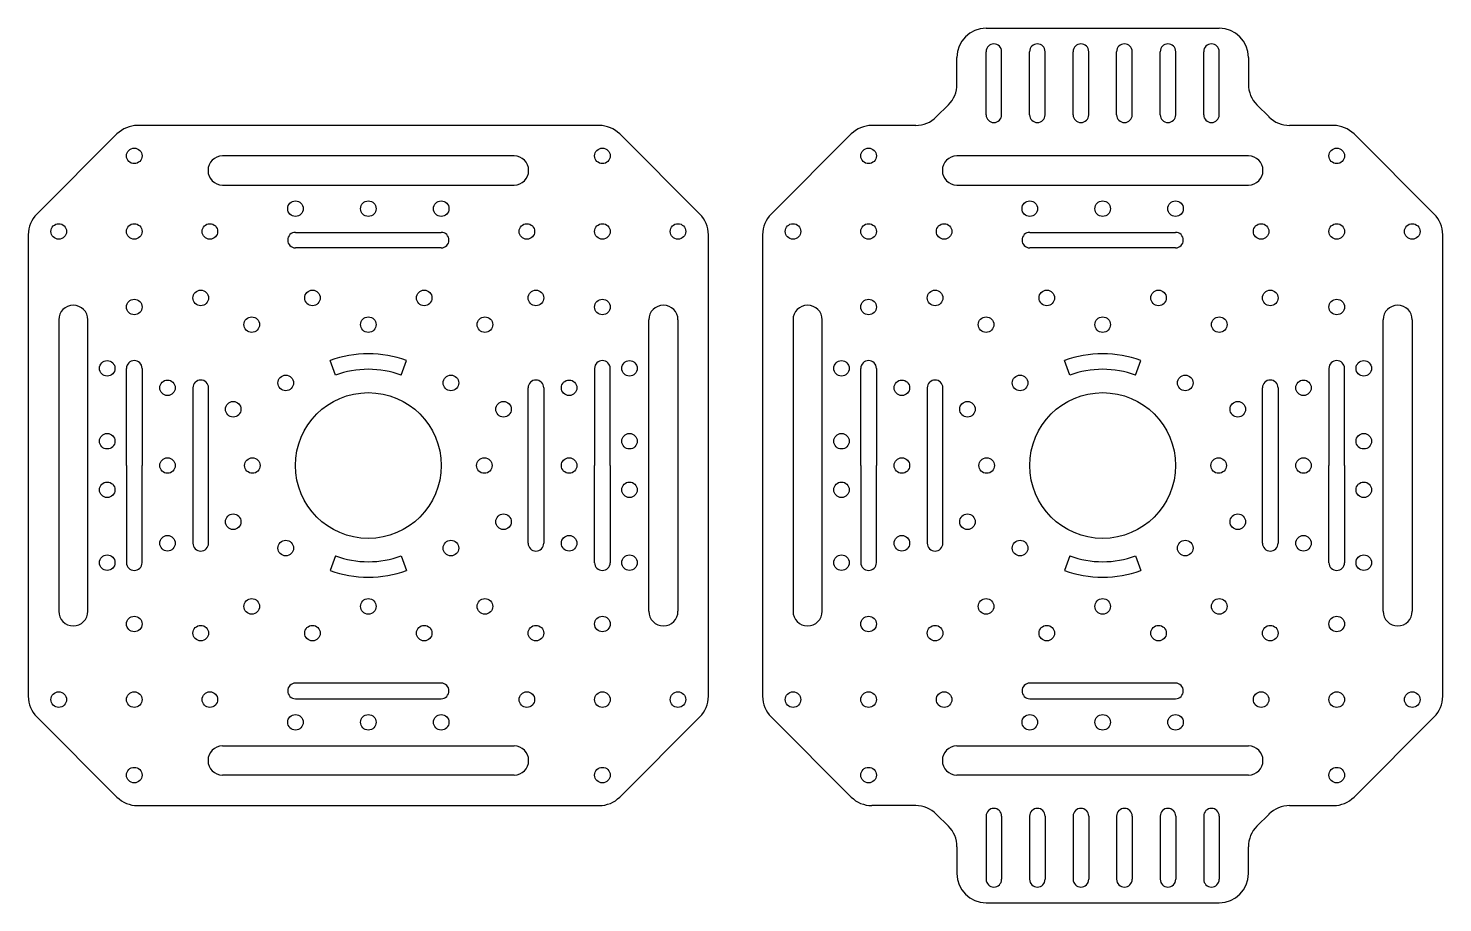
# Model space of a CAD drawing. Header units: millimetres. Extents: x 479 to 770, y 265 to 445.
import ezdxf

# ---------------------------------------------------------------- set-up
doc = ezdxf.new("R2010")
doc.units = ezdxf.units.MM

msp = doc.modelspace()

# ---------------------------------------------------------------- linework, layer by layer
for p, q in [((675.66, 444.91), (723.66, 444.91)), ((675.66, 427.1), (675.66, 440.1)), ((678.86, 427.1), (678.86, 440.1)), ((684.62, 427.1), (684.62, 440.1)), ((687.82, 427.1), (687.82, 440.1)), ((693.58, 427.1), (693.58, 440.1)), ((696.78, 427.1), (696.78, 440.1)), ((702.54, 427.1), (702.54, 440.1)), ((705.74, 427.1), (705.74, 440.1)), ((711.5, 427.1), (711.5, 440.1)), ((714.7, 427.1), (714.7, 440.1)), ((720.46, 427.1), (720.46, 440.1)), ((723.66, 427.1), (723.66, 440.1)), ((669.66, 433.4), (669.66, 438.91)), ((729.66, 438.91), (729.66, 433.4)), ((667.9, 429.16), (665.41, 426.67)), ((731.41, 429.16), (733.9, 426.67)), ((496.75, 423.16), (480.26, 406.67)), ((596.02, 424.91), (500.99, 424.91)), ((616.75, 406.67), (600.26, 423.16)), ((647.9, 423.16), (631.41, 406.67)), ((661.17, 424.91), (652.14, 424.91)), ((747.17, 424.91), (738.14, 424.91)), ((767.9, 406.67), (751.41, 423.16)), ((578.5, 418.65), (518.5, 418.65)), ((729.66, 418.65), (669.66, 418.65)), ((518.5, 412.65), (548.5, 412.65)), ((548.5, 412.65), (578.5, 412.65)), ((669.66, 412.65), (699.66, 412.65)), ((699.66, 412.65), (729.66, 412.65)), ((478.5, 402.43), (478.5, 307.4)), ((533.5, 402.91), (563.5, 402.91)), ((618.5, 307.4), (618.5, 402.43)), ((629.66, 402.43), (629.66, 307.4)), ((684.66, 402.91), (714.66, 402.91)), ((769.66, 307.4), (769.66, 402.43)), ((548.5, 399.71), (533.5, 399.71)), ((563.5, 399.71), (548.5, 399.71)), ((699.66, 399.71), (684.66, 399.71)), ((714.66, 399.71), (699.66, 399.71)), ((484.77, 384.91), (484.77, 324.91)), ((490.77, 354.91), (490.77, 384.91)), ((606.24, 354.91), (606.24, 384.91)), ((612.24, 384.91), (612.24, 324.91)), ((635.92, 384.91), (635.92, 324.91)), ((641.92, 354.91), (641.92, 384.91)), ((757.39, 354.91), (757.39, 384.91)), ((763.39, 384.91), (763.39, 324.91)), ((541.73, 373.52), (540.64, 376.53)), ((555.28, 373.52), (556.37, 376.53)), ((692.88, 373.52), (691.79, 376.53)), ((706.43, 373.52), (707.52, 376.53)), ((498.72, 354.91), (498.72, 374.91)), ((501.92, 374.91), (501.92, 354.91)), ((595.08, 374.91), (595.08, 354.91)), ((598.28, 354.91), (598.28, 374.91)), ((649.88, 354.91), (649.88, 374.91)), ((653.08, 374.91), (653.08, 354.91)), ((746.24, 374.91), (746.24, 354.91)), ((749.44, 354.91), (749.44, 374.91)), ((512.4, 370.91), (512.4, 338.91)), ((515.6, 338.91), (515.6, 370.91)), ((581.4, 338.91), (581.4, 370.91)), ((584.6, 370.91), (584.6, 338.91)), ((663.56, 370.91), (663.56, 338.91)), ((666.76, 338.91), (666.76, 370.91)), ((732.56, 338.91), (732.56, 370.91)), ((735.76, 370.91), (735.76, 338.91)), ((490.77, 324.91), (490.77, 354.91)), ((498.72, 354.91), (498.72, 334.91)), ((501.92, 334.91), (501.92, 354.91)), ((595.08, 334.91), (595.08, 354.91)), ((598.28, 354.91), (598.28, 334.91)), ((606.24, 324.91), (606.24, 354.91)), ((641.92, 324.91), (641.92, 354.91)), ((649.88, 354.91), (649.88, 334.91)), ((653.08, 334.91), (653.08, 354.91)), ((746.24, 334.91), (746.24, 354.91)), ((749.44, 354.91), (749.44, 334.91)), ((757.39, 324.91), (757.39, 354.91)), ((541.73, 336.31), (540.64, 333.3)), ((555.28, 336.31), (556.37, 333.3)), ((692.88, 336.31), (691.79, 333.3)), ((706.43, 336.31), (707.52, 333.3)), ((548.5, 310.11), (533.5, 310.11)), ((563.5, 310.11), (548.5, 310.11)), ((699.66, 310.11), (684.66, 310.11)), ((714.66, 310.11), (699.66, 310.11)), ((533.5, 306.91), (563.5, 306.91)), ((684.66, 306.91), (714.66, 306.91)), ((496.75, 286.67), (480.26, 303.16)), ((600.26, 286.67), (616.75, 303.16)), ((647.9, 286.67), (631.41, 303.16)), ((751.41, 286.67), (767.9, 303.16)), ((518.5, 297.18), (548.5, 297.18)), ((548.5, 297.18), (578.5, 297.18)), ((669.66, 297.18), (699.66, 297.18)), ((699.66, 297.18), (729.66, 297.18)), ((578.5, 291.18), (518.5, 291.18)), ((729.66, 291.18), (669.66, 291.18)), ((500.99, 284.91), (596.02, 284.91)), ((661.17, 284.91), (652.14, 284.91)), ((667.9, 280.67), (665.41, 283.16)), ((675.66, 282.73), (675.66, 269.73)), ((678.86, 282.73), (678.86, 269.73)), ((684.62, 282.73), (684.62, 269.73)), ((687.82, 282.73), (687.82, 269.73)), ((693.58, 282.73), (693.58, 269.73)), ((696.78, 282.73), (696.78, 269.73)), ((702.54, 282.73), (702.54, 269.73)), ((705.74, 282.73), (705.74, 269.73)), ((711.5, 282.73), (711.5, 269.73)), ((714.7, 282.73), (714.7, 269.73)), ((720.46, 282.73), (720.46, 269.73)), ((723.66, 282.73), (723.66, 269.73)), ((731.41, 280.67), (733.9, 283.16)), ((738.14, 284.91), (747.17, 284.91)), ((669.66, 276.43), (669.66, 270.91)), ((729.66, 270.91), (729.66, 276.43)), ((675.66, 264.91), (723.66, 264.91))]:
    msp.add_line(p, q)
for centre, radius in [((500.32, 418.65), 1.6), ((596.68, 418.65), 1.6), ((651.48, 418.65), 1.6), ((747.84, 418.65), 1.6), ((533.5, 407.78), 1.6), ((548.5, 407.78), 1.6), ((563.5, 407.78), 1.6), ((684.66, 407.78), 1.6), ((699.66, 407.78), 1.6), ((714.66, 407.78), 1.6), ((484.77, 403.09), 1.6), ((500.32, 403.09), 1.6), ((515.88, 403.09), 1.6), ((581.13, 403.09), 1.6), ((596.68, 403.09), 1.6), ((612.24, 403.09), 1.6), ((635.92, 403.09), 1.6), ((651.48, 403.09), 1.6), ((667.03, 403.09), 1.6), ((732.28, 403.09), 1.6), ((747.84, 403.09), 1.6), ((763.39, 403.09), 1.6), ((514, 389.41), 1.6), ((537, 389.41), 1.6), ((560, 389.41), 1.6), ((583, 389.41), 1.6), ((665.16, 389.41), 1.6), ((688.16, 389.41), 1.6), ((711.16, 389.41), 1.6), ((734.16, 389.41), 1.6), ((500.32, 387.54), 1.6), ((596.68, 387.54), 1.6), ((651.48, 387.54), 1.6), ((747.84, 387.54), 1.6), ((524.5, 383.91), 1.6), ((548.5, 383.91), 1.6), ((572.5, 383.91), 1.6), ((675.66, 383.91), 1.6), ((699.66, 383.91), 1.6), ((723.66, 383.91), 1.6), ((494.75, 374.91), 1.6), ((602.26, 374.91), 1.6), ((645.9, 374.91), 1.6), ((753.41, 374.91), 1.6), ((531.5, 371.91), 1.6), ((565.5, 371.91), 1.6), ((682.66, 371.91), 1.6), ((716.66, 371.91), 1.6), ((507.16, 370.91), 1.6), ((548.5, 354.91), 15), ((589.84, 370.91), 1.6), ((658.32, 370.91), 1.6), ((699.66, 354.91), 15), ((741, 370.91), 1.6), ((520.68, 366.49), 1.6), ((576.33, 366.49), 1.6), ((671.83, 366.49), 1.6), ((727.48, 366.49), 1.6), ((494.75, 359.91), 1.6), ((602.26, 359.91), 1.6), ((645.9, 359.91), 1.6), ((753.41, 359.91), 1.6), ((507.16, 354.91), 1.6), ((524.63, 354.91), 1.6), ((572.38, 354.91), 1.6), ((589.84, 354.91), 1.6), ((658.32, 354.91), 1.6), ((675.78, 354.91), 1.6), ((723.53, 354.91), 1.6), ((741, 354.91), 1.6), ((494.75, 349.91), 1.6), ((602.26, 349.91), 1.6), ((645.9, 349.91), 1.6), ((753.41, 349.91), 1.6), ((520.68, 343.34), 1.6), ((576.33, 343.34), 1.6), ((671.83, 343.34), 1.6), ((727.48, 343.34), 1.6), ((507.16, 338.91), 1.6), ((531.5, 337.91), 1.6), ((565.5, 337.91), 1.6), ((589.84, 338.91), 1.6), ((658.32, 338.91), 1.6), ((682.66, 337.91), 1.6), ((716.66, 337.91), 1.6), ((741, 338.91), 1.6), ((494.75, 334.91), 1.6), ((602.26, 334.91), 1.6), ((645.9, 334.91), 1.6), ((753.41, 334.91), 1.6), ((524.5, 325.91), 1.6), ((548.5, 325.91), 1.6), ((572.5, 325.91), 1.6), ((675.66, 325.91), 1.6), ((699.66, 325.91), 1.6), ((723.66, 325.91), 1.6), ((500.32, 322.29), 1.6), ((596.68, 322.29), 1.6), ((651.48, 322.29), 1.6), ((747.84, 322.29), 1.6), ((514, 320.41), 1.6), ((537, 320.41), 1.6), ((560, 320.41), 1.6), ((583, 320.41), 1.6), ((665.16, 320.41), 1.6), ((688.16, 320.41), 1.6), ((711.16, 320.41), 1.6), ((734.16, 320.41), 1.6), ((484.77, 306.73), 1.6), ((500.32, 306.73), 1.6), ((515.88, 306.73), 1.6), ((581.13, 306.73), 1.6), ((596.68, 306.73), 1.6), ((612.24, 306.73), 1.6), ((635.92, 306.73), 1.6), ((651.48, 306.73), 1.6), ((667.03, 306.73), 1.6), ((732.28, 306.73), 1.6), ((747.84, 306.73), 1.6), ((763.39, 306.73), 1.6), ((533.5, 302.05), 1.6), ((548.5, 302.05), 1.6), ((563.5, 302.05), 1.6), ((684.66, 302.05), 1.6), ((699.66, 302.05), 1.6), ((714.66, 302.05), 1.6), ((500.32, 291.18), 1.6), ((596.68, 291.18), 1.6), ((651.48, 291.18), 1.6), ((747.84, 291.18), 1.6)]:
    msp.add_circle(centre, radius)
for centre, radius, start, end in [((675.66, 438.91), 6, 90, 180), ((723.66, 438.91), 6, 0, 90), ((677.26, 440.1), 1.6, 0, 180), ((686.22, 440.1), 1.6, 0, 180), ((695.18, 440.1), 1.6, 0, 180), ((704.14, 440.1), 1.6, 0, 180), ((713.1, 440.1), 1.6, 0, 180), ((722.06, 440.1), 1.6, 0, 180), ((663.66, 433.4), 6, 315, 0), ((735.66, 433.4), 6, 180, 225), ((661.17, 430.91), 6, 270, 315), ((677.26, 427.1), 1.6, 180, 0), ((686.22, 427.1), 1.6, 180, 0), ((695.18, 427.1), 1.6, 180, 0), ((704.14, 427.1), 1.6, 180, 0), ((713.1, 427.1), 1.6, 180, 0), ((722.06, 427.1), 1.6, 180, 0), ((738.14, 430.91), 6, 225, 270), ((500.99, 418.91), 6, 90, 135), ((596.02, 418.91), 6, 45, 90), ((652.14, 418.91), 6, 90, 135), ((747.17, 418.91), 6, 45, 90), ((518.5, 415.65), 3, 90, 270), ((578.5, 415.65), 3, 270, 90), ((669.66, 415.65), 3, 90, 270), ((729.66, 415.65), 3, 270, 90), ((484.5, 402.43), 6, 135, 180), ((612.5, 402.43), 6, 0, 45), ((635.66, 402.43), 6, 135, 180), ((763.66, 402.43), 6, 0, 45), ((533.5, 401.31), 1.6, 90, 270), ((563.5, 401.31), 1.6, 270, 90), ((684.66, 401.31), 1.6, 90, 270), ((714.66, 401.31), 1.6, 270, 90), ((487.77, 384.91), 3, 0, 180), ((609.24, 384.91), 3, 0, 180), ((638.92, 384.91), 3, 0, 180), ((760.39, 384.91), 3, 0, 180), ((500.32, 374.91), 1.6, 0, 180), ((548.5, 354.91), 23, 90, 110), ((548.5, 354.91), 23, 70, 90), ((596.68, 374.91), 1.6, 0, 180), ((651.48, 374.91), 1.6, 0, 180), ((699.66, 354.91), 23, 90, 110), ((699.66, 354.91), 23, 70, 90), ((747.84, 374.91), 1.6, 0, 180), ((548.5, 354.91), 19.8, 90, 110), ((548.5, 354.91), 19.8, 70, 90), ((699.66, 354.91), 19.8, 90, 110), ((699.66, 354.91), 19.8, 70, 90), ((514, 370.91), 1.6, 0, 180), ((583, 370.91), 1.6, 0, 180), ((665.16, 370.91), 1.6, 0, 180), ((734.16, 370.91), 1.6, 0, 180), ((514, 338.91), 1.6, 180, 0), ((583, 338.91), 1.6, 180, 0), ((665.16, 338.91), 1.6, 180, 0), ((734.16, 338.91), 1.6, 180, 0), ((500.32, 334.91), 1.6, 180, 0), ((548.5, 354.91), 19.8, 250, 270), ((548.5, 354.91), 19.8, 270, 290), ((596.68, 334.91), 1.6, 180, 0), ((651.48, 334.91), 1.6, 180, 0), ((699.66, 354.91), 19.8, 250, 270), ((699.66, 354.91), 19.8, 270, 290), ((747.84, 334.91), 1.6, 180, 0), ((548.5, 354.91), 23, 250, 270), ((548.5, 354.91), 23, 270, 290), ((699.66, 354.91), 23, 250, 270), ((699.66, 354.91), 23, 270, 290), ((487.77, 324.91), 3, 180, 0), ((609.24, 324.91), 3, 180, 0), ((638.92, 324.91), 3, 180, 0), ((760.39, 324.91), 3, 180, 0), ((533.5, 308.51), 1.6, 90, 270), ((563.5, 308.51), 1.6, 270, 90), ((684.66, 308.51), 1.6, 90, 270), ((714.66, 308.51), 1.6, 270, 90), ((484.5, 307.4), 6, 180, 225), ((612.5, 307.4), 6, 315, 0), ((635.66, 307.4), 6, 180, 225), ((763.66, 307.4), 6, 315, 0), ((518.5, 294.18), 3, 90, 270), ((578.5, 294.18), 3, 270, 90), ((669.66, 294.18), 3, 90, 270), ((729.66, 294.18), 3, 270, 90), ((500.99, 290.91), 6, 225, 270), ((596.02, 290.91), 6, 270, 315), ((652.14, 290.91), 6, 225, 270), ((747.17, 290.91), 6, 270, 315), ((661.17, 278.91), 6, 45, 90), ((677.26, 282.73), 1.6, 0, 180), ((686.22, 282.73), 1.6, 0, 180), ((695.18, 282.73), 1.6, 0, 180), ((704.14, 282.73), 1.6, 0, 180), ((713.1, 282.73), 1.6, 0, 180), ((722.06, 282.73), 1.6, 0, 180), ((738.14, 278.91), 6, 90, 135), ((663.66, 276.43), 6, 0, 45), ((735.66, 276.43), 6, 135, 180), ((675.66, 270.91), 6, 180, 270), ((723.66, 270.91), 6, 270, 0), ((677.26, 269.73), 1.6, 180, 0), ((686.22, 269.73), 1.6, 180, 0), ((695.18, 269.73), 1.6, 180, 0), ((704.14, 269.73), 1.6, 180, 0), ((713.1, 269.73), 1.6, 180, 0), ((722.06, 269.73), 1.6, 180, 0)]:
    msp.add_arc(centre, radius, start, end)

doc.saveas('drawing.dxf')
